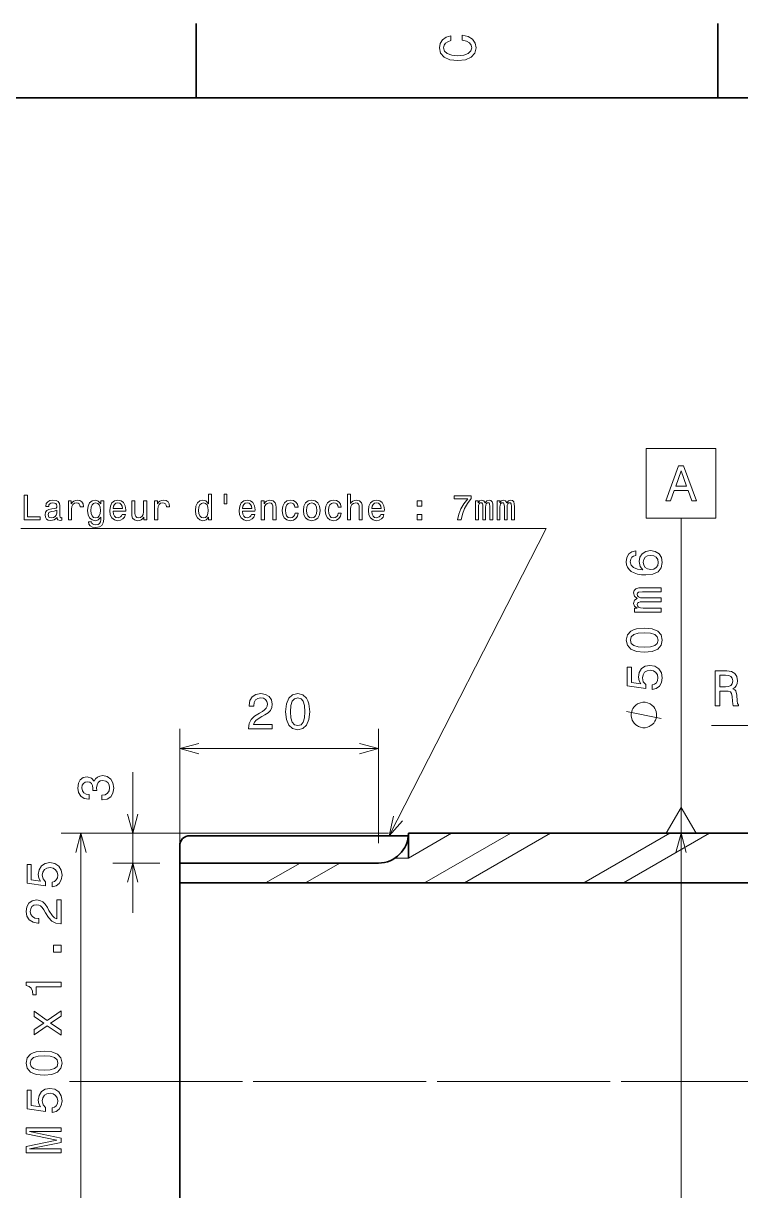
# Model space of a CAD drawing. Extents: x 0 to 420, y 0 to 297.
# Drawn here: x 245.1 to 317.3, y 177 to 294.5 of the extents above; entities that cross this region are included whole.
import ezdxf

# ---------------------------------------------------------------- set-up
doc = ezdxf.new("R2010")
doc.units = 0
doc.linetypes.add('DASHDOT', pattern=[18.5, 12, -3, 0.5, -3])

msp = doc.modelspace()

# ---------------------------------------------------------------- linework, layer by layer
at = {"color": 7, "lineweight": 35, "ltscale": 0.1875}
for p, q in [((262.5, 287), (262.5, 294.5)), ((315, 287), (315, 294.5))]:
    msp.add_line(p, q, dxfattribs=at)
at = {"color": 7, "lineweight": 35}
for p, q in [((410, 287), (10, 287)), ((261.864014, 212.73082), (283.853882, 212.73082)), ((283.864014, 212.977036), (328.864014, 212.977036)), ((280.864014, 209.977036), (260.864014, 209.977036)), ((260.864014, 170.425385), (260.864014, 207.977036)), ((260.864014, 207.977036), (371.864014, 207.977036))]:
    msp.add_line(p, q, dxfattribs=at)
at = {"color": 7, "lineweight": 13}
for p, q in [((311.310303, 215.575104), (311.307068, 244.690536)), ((311.310577, 162.977036), (311.310577, 241.713654)), ((260.864014, 221.502731), (280.864014, 221.502731)), ((281.864014, 212.977036), (254.130127, 212.977036))]:
    msp.add_line(p, q, dxfattribs=at)
at = {"color": 7, "lineweight": 13, "ltscale": 0.288142}
for p, q in [((260.864014, 211.977036), (260.864014, 223.502731)), ((280.864014, 211.977036), (280.864014, 223.502731))]:
    msp.add_line(p, q, dxfattribs=at)
at = {"color": 7, "lineweight": 13, "ltscale": 0.301801}
msp.add_line((326.428894, 223.81366), (314.356842, 223.81366), dxfattribs=at)
at = {"color": 7, "lineweight": 13, "ltscale": 0.353614}
msp.add_line((256.130127, 204.977036), (256.130127, 219.121582), dxfattribs=at)
at = {"color": 214, "lineweight": 13, "ltscale": 0.248547}
msp.add_line((258.864014, 212.977036), (248.92215, 212.977036), dxfattribs=at)
at = {"color": 214, "lineweight": 13}
msp.add_line((250.92215, 162.977036), (250.92215, 212.977036), dxfattribs=at)
at = {"color": 7, "lineweight": 35, "ltscale": 0.0625}
msp.add_line((283.864014, 212.977036), (283.864014, 210.477036), dxfattribs=at)
at = {"color": 7, "lineweight": 13, "ltscale": 0.125}
msp.add_line((283.864014, 210.477036), (288.194153, 212.977036), dxfattribs=at)
at = {"color": 7, "lineweight": 13, "ltscale": 0.25}
for p, q in [((285.505035, 207.977036), (294.165283, 212.977036)), ((289.505035, 207.977036), (298.165283, 212.977036)), ((301.505035, 207.977036), (310.165283, 212.977036)), ((305.505035, 207.977036), (314.165283, 212.977036))]:
    msp.add_line(p, q, dxfattribs=at)
at = {"color": 7, "lineweight": 35, "ltscale": 0.043586}
msp.add_line((260.864014, 211.720459), (260.864014, 209.977036), dxfattribs=at)
at = {"color": 7, "lineweight": 13, "ltscale": 0.033542}
msp.add_line((282.522339, 210.477036), (283.864014, 210.477036), dxfattribs=at)
at = {"color": 7, "lineweight": 13, "ltscale": 0.118347}
msp.add_line((258.864014, 209.977036), (254.130127, 209.977036), dxfattribs=at)
at = {"color": 7, "lineweight": 35, "ltscale": 0.05}
msp.add_line((260.864014, 209.977036), (260.864014, 207.977036), dxfattribs=at)
at = {"color": 7, "lineweight": 13, "ltscale": 0.003034}
msp.add_line((260.864014, 209.916351), (260.969116, 209.977036), dxfattribs=at)
at = {"color": 7, "lineweight": 13, "ltscale": 0.1}
for p, q in [((269.505035, 207.977036), (272.969116, 209.977036)), ((273.505035, 207.977036), (276.969116, 209.977036))]:
    msp.add_line(p, q, dxfattribs=at)
at = {"color": 7, "linetype": 'DASHDOT', "lineweight": 13}
for p, q in [((249.764008, 187.977036), (382.96402, 187.977036)), ((255.164017, 187.977036), (335.564026, 187.977036))]:
    msp.add_line(p, q, dxfattribs=at)
at = {"color": 7, "lineweight": 13}
for points in [[(289.282074, 292.817017), (289.705688, 292.716156), (290.008301, 292.549713), (290.194885, 292.317719), (290.255402, 292.04541), (290.164642, 291.71759), (289.892303, 291.460388), (289.448486, 291.28891), (288.833221, 291.233429), (288.222992, 291.28891), (287.774139, 291.455353), (287.501801, 291.712555), (287.405975, 292.04541), (287.456421, 292.287476), (287.597626, 292.494232), (287.824585, 292.65564), (288.137268, 292.766571), (288.137268, 293.245697), (287.658142, 293.094391), (287.295044, 292.832153), (287.068085, 292.47406), (286.987396, 292.04541), (287.113495, 291.510803), (287.466492, 291.102325), (288.046478, 290.840057), (288.833221, 290.749298), (289.619965, 290.840057), (290.199951, 291.102325), (290.558014, 291.510803), (290.679047, 292.04541), (290.583221, 292.514404), (290.315918, 292.89267), (289.877167, 293.159943), (289.282074, 293.301147)], [(307.806671, 251.690536), (307.806671, 244.690536), (314.806671, 244.690536), (314.806671, 251.690536)], [(309.773529, 246.440536), (310.237518, 246.440536), (310.605652, 247.46936), (312.002625, 247.46936), (312.370789, 246.440536), (312.844849, 246.440536), (311.563873, 249.945587), (311.049469, 249.945587)], [(310.767059, 247.898026), (311.306671, 249.441254), (311.846283, 247.898026)], [(245.217041, 244.508011), (246.823669, 244.508011), (246.823669, 244.810608), (245.548447, 244.810608), (245.548447, 247.008011), (245.217041, 247.008011)], [(263.740082, 244.807007), (263.740082, 244.508011), (264.057098, 244.508011), (264.057098, 247.094467), (263.743683, 247.094467), (263.743683, 246.147064), (263.50235, 246.420837), (263.354645, 246.485672), (263.185333, 246.510895), (262.87915, 246.438843), (262.641388, 246.237122), (262.486481, 245.912903), (262.432465, 245.477036), (262.486481, 245.041153), (262.641388, 244.713348), (262.87915, 244.508011), (263.185333, 244.43956), (263.354645, 244.464783), (263.505951, 244.529617)], [(265.34671, 247.098068), (265.34671, 246.11824), (265.588074, 246.11824), (265.588074, 247.098068)], [(277.731445, 244.508011), (278.048462, 244.508011), (278.048462, 245.624725), (278.080872, 245.880493), (278.185333, 246.06781), (278.347443, 246.18309), (278.563599, 246.226303), (278.736511, 246.190292), (278.844574, 246.093018), (278.89859, 245.930923), (278.916626, 245.714783), (278.916626, 244.508011), (279.233612, 244.508011), (279.233612, 245.779617), (279.219208, 246.035385), (279.154358, 246.247925), (278.941833, 246.442444), (278.610413, 246.510895), (278.430298, 246.485672), (278.275391, 246.417236), (278.145721, 246.309158), (278.048462, 246.161469), (278.048462, 247.094467), (277.731445, 247.094467)], [(288.819336, 244.508011), (289.183167, 244.508011), (289.302063, 245.102386), (289.510986, 245.65715), (289.806366, 246.172272), (290.191833, 246.654984), (290.191833, 246.953979), (288.477112, 246.953979), (288.477112, 246.62616), (289.846008, 246.62616), (289.449738, 246.139862), (289.150757, 245.631927), (288.941833, 245.091583)], [(248.520355, 244.760178), (248.520355, 244.749359), (248.538361, 244.626892), (248.592407, 244.540436), (248.819351, 244.471985), (248.995865, 244.500809), (248.995865, 244.745758), (248.920212, 244.734955), (248.819351, 244.781784), (248.801331, 244.925873), (248.801331, 245.927322), (248.758102, 246.18309), (248.632019, 246.363205), (248.412277, 246.471268), (248.102493, 246.510895), (247.799896, 246.467667), (247.576553, 246.345184), (247.436066, 246.154266), (247.389236, 245.9021), (247.389236, 245.880493), (247.673813, 245.880493), (247.699036, 246.031784), (247.778275, 246.139862), (247.907959, 246.204697), (248.091675, 246.229919), (248.268188, 246.211899), (248.394272, 246.157867), (248.469925, 246.064209), (248.495132, 245.934525), (248.480728, 245.783234), (248.423096, 245.707581), (248.278992, 245.671555), (248.00882, 245.642731), (247.699036, 245.577896), (247.479294, 245.462616), (247.349609, 245.282501), (247.309982, 245.01593), (247.346008, 244.778183), (247.457672, 244.601669), (247.637787, 244.490005), (247.886353, 244.450378), (248.221359, 244.526016)], [(249.658676, 244.508011), (249.975677, 244.508011), (249.975677, 245.613922), (250.008102, 245.880493), (250.105362, 246.071411), (250.26387, 246.186691), (250.47641, 246.226303), (250.634903, 246.201096), (250.753784, 246.129044), (250.825836, 246.006577), (250.851044, 245.840866), (251.171646, 245.840866), (251.128418, 246.132645), (251.009552, 246.341583), (250.811417, 246.467667), (250.541245, 246.510895), (250.357529, 246.482071), (250.199036, 246.410034), (250.058533, 246.287552), (249.946869, 246.121841), (249.946869, 246.442444), (249.658676, 246.442444)], [(253.214157, 244.594467), (253.214157, 246.442444), (252.91156, 246.442444), (252.91156, 246.129044), (252.66301, 246.413635), (252.511703, 246.485672), (252.342407, 246.510895), (252.036209, 246.438843), (251.798447, 246.237122), (251.643555, 245.912903), (251.589523, 245.477036), (251.643555, 245.037552), (251.798447, 244.713348), (252.036209, 244.508011), (252.342407, 244.43956), (252.515305, 244.464783), (252.659409, 244.529617), (252.91156, 244.803406), (252.91156, 244.529617), (252.882751, 244.313492), (252.803497, 244.158585), (252.652191, 244.068527), (252.425247, 244.036102), (252.227127, 244.057724), (252.086639, 244.111755), (252.003784, 244.205414), (251.978561, 244.331497), (251.672379, 244.331497), (251.672379, 244.317093), (251.719208, 244.086548), (251.863297, 243.913635), (252.093842, 243.801956), (252.407242, 243.762329), (252.781876, 243.816376), (253.030441, 243.967667), (253.170929, 244.230637)], [(251.917328, 245.477036), (251.949753, 245.797638), (252.047012, 246.035385), (252.198303, 246.175873), (252.40004, 246.226303), (252.612579, 246.175873), (252.771072, 246.035385), (252.868332, 245.797638), (252.904358, 245.477036), (252.868332, 245.149216), (252.771072, 244.91507), (252.612579, 244.770981), (252.40004, 244.724152), (252.198303, 244.770981), (252.047012, 244.91507), (251.949753, 245.152817)], [(254.154358, 245.383377), (255.422363, 245.383377), (255.42598, 245.531067), (255.368332, 245.945328), (255.209839, 246.255127), (254.957672, 246.442444), (254.622665, 246.510895), (254.294846, 246.438843), (254.042694, 246.237122), (253.880585, 245.909302), (253.822952, 245.477036), (253.876984, 245.033951), (254.039093, 244.709747), (254.287643, 244.508011), (254.611847, 244.43956), (254.892838, 244.486404), (255.123383, 244.608871), (255.292694, 244.803406), (255.389954, 245.062759), (255.076553, 245.062759), (255.011703, 244.918671), (254.918045, 244.810608), (254.651474, 244.724152), (254.446152, 244.763779), (254.291245, 244.889862), (254.190384, 245.095184), (254.154358, 245.372559)], [(254.154358, 245.649948), (254.193985, 245.898499), (254.291245, 246.082214), (254.438934, 246.193893), (254.633469, 246.233521), (254.824387, 246.193893), (254.972076, 246.082214), (255.062134, 245.898499), (255.094559, 245.649948)], [(257.536926, 246.442444), (257.21991, 246.442444), (257.21991, 245.325729), (257.183899, 245.066376), (257.079437, 244.879044), (256.917328, 244.763779), (256.704803, 244.727753), (256.535492, 244.756577), (256.427429, 244.843033), (256.36618, 244.990723), (256.351776, 245.199646), (256.351776, 246.442444), (256.03476, 246.442444), (256.03476, 245.170837), (256.045563, 244.91507), (256.114014, 244.70253), (256.322937, 244.508011), (256.657959, 244.43956), (256.838074, 244.464783), (256.992981, 244.529617), (257.126251, 244.641296), (257.234344, 244.803406), (257.234344, 244.508011), (257.536926, 244.508011)], [(258.333038, 244.508011), (258.650024, 244.508011), (258.650024, 245.613922), (258.682465, 245.880493), (258.779724, 246.071411), (258.938232, 246.186691), (259.150757, 246.226303), (259.309265, 246.201096), (259.428131, 246.129044), (259.500183, 246.006577), (259.525391, 245.840866), (259.846008, 245.840866), (259.802765, 246.132645), (259.683899, 246.341583), (259.485779, 246.467667), (259.215607, 246.510895), (259.031891, 246.482071), (258.873383, 246.410034), (258.73288, 246.287552), (258.621216, 246.121841), (258.621216, 246.442444), (258.333038, 246.442444)], [(263.23938, 246.226303), (263.448303, 246.175873), (263.606812, 246.035385), (263.70047, 245.801239), (263.736481, 245.477036), (263.70047, 245.149216), (263.606812, 244.91507), (263.448303, 244.770981), (263.23938, 244.724152), (263.04126, 244.770981), (262.889954, 244.91507), (262.789093, 245.152817), (262.756653, 245.477036), (262.789093, 245.797638), (262.889954, 246.031784), (263.04126, 246.175873)], [(267.165894, 245.383377), (268.433899, 245.383377), (268.4375, 245.531067), (268.379852, 245.945328), (268.221375, 246.255127), (267.969208, 246.442444), (267.634186, 246.510895), (267.306366, 246.438843), (267.05423, 246.237122), (266.89212, 245.909302), (266.834473, 245.477036), (266.888519, 245.033951), (267.050629, 244.709747), (267.299164, 244.508011), (267.623383, 244.43956), (267.904358, 244.486404), (268.134918, 244.608871), (268.30423, 244.803406), (268.401489, 245.062759), (268.088074, 245.062759), (268.023224, 244.918671), (267.929565, 244.810608), (267.662994, 244.724152), (267.457672, 244.763779), (267.302765, 244.889862), (267.201904, 245.095184), (267.165894, 245.372559)], [(267.165894, 245.649948), (267.205505, 245.898499), (267.302765, 246.082214), (267.45047, 246.193893), (267.644989, 246.233521), (267.835907, 246.193893), (267.983612, 246.082214), (268.073669, 245.898499), (268.106079, 245.649948)], [(269.057098, 244.508011), (269.374115, 244.508011), (269.374115, 245.624725), (269.406525, 245.880493), (269.510986, 246.06781), (269.673096, 246.18309), (269.889221, 246.226303), (270.062134, 246.190292), (270.170227, 246.093018), (270.224243, 245.930923), (270.242249, 245.714783), (270.242249, 244.508011), (270.559265, 244.508011), (270.559265, 245.779617), (270.544861, 246.035385), (270.480011, 246.247925), (270.267487, 246.442444), (269.936066, 246.510895), (269.75235, 246.485672), (269.597443, 246.417236), (269.464172, 246.301956), (269.35968, 246.147064), (269.35968, 246.442444), (269.057098, 246.442444)], [(272.457672, 245.801239), (272.771088, 245.801239), (272.706238, 246.089417), (272.551331, 246.316376), (272.309998, 246.456863), (271.996582, 246.510895), (271.650757, 246.438843), (271.387787, 246.237122), (271.222076, 245.909302), (271.164459, 245.469833), (271.218475, 245.033951), (271.380585, 244.709747), (271.636353, 244.508011), (271.985779, 244.43956), (272.295563, 244.493607), (272.536926, 244.644897), (272.702637, 244.882645), (272.774689, 245.199646), (272.472076, 245.199646), (272.41806, 244.997925), (272.3172, 244.846634), (272.173096, 244.75296), (271.996582, 244.724152), (271.776855, 244.770981), (271.618347, 244.91507), (271.521088, 245.149216), (271.488647, 245.480637), (271.521088, 245.80484), (271.621948, 246.038986), (271.784058, 246.18309), (271.996582, 246.233521), (272.183899, 246.201096), (272.324402, 246.11824), (272.41806, 245.981354)], [(273.300629, 245.473434), (273.358246, 245.033951), (273.523956, 244.709747), (273.786926, 244.508011), (274.139954, 244.43956), (274.48938, 244.508011), (274.75235, 244.706131), (274.91806, 245.03035), (274.979279, 245.473434), (274.91806, 245.912903), (274.75235, 246.240723), (274.48938, 246.438843), (274.139954, 246.510895), (273.786926, 246.438843), (273.523956, 246.237122), (273.358246, 245.912903)], [(273.624817, 245.477036), (273.657257, 245.801239), (273.758118, 246.035385), (273.920227, 246.179474), (274.139954, 246.229919), (274.356079, 246.179474), (274.518188, 246.038986), (274.619049, 245.801239), (274.65509, 245.477036), (274.619049, 245.149216), (274.518188, 244.911469), (274.356079, 244.76738), (274.139954, 244.720551), (273.920227, 244.76738), (273.758118, 244.911469), (273.657257, 245.149216)], [(276.794861, 245.801239), (277.108246, 245.801239), (277.043396, 246.089417), (276.888519, 246.316376), (276.647156, 246.456863), (276.333771, 246.510895), (275.987946, 246.438843), (275.724976, 246.237122), (275.559265, 245.909302), (275.501617, 245.469833), (275.555664, 245.033951), (275.717773, 244.709747), (275.973541, 244.508011), (276.322937, 244.43956), (276.632751, 244.493607), (276.874115, 244.644897), (277.039795, 244.882645), (277.111847, 245.199646), (276.809265, 245.199646), (276.755219, 244.997925), (276.654358, 244.846634), (276.510284, 244.75296), (276.333771, 244.724152), (276.114014, 244.770981), (275.955505, 244.91507), (275.858246, 245.149216), (275.825836, 245.480637), (275.858246, 245.80484), (275.959106, 246.038986), (276.121216, 246.18309), (276.333771, 246.233521), (276.521088, 246.201096), (276.66156, 246.11824), (276.755219, 245.981354)], [(280.177429, 245.383377), (281.445435, 245.383377), (281.449036, 245.531067), (281.391388, 245.945328), (281.23291, 246.255127), (280.980743, 246.442444), (280.645721, 246.510895), (280.317902, 246.438843), (280.065735, 246.237122), (279.903656, 245.909302), (279.846008, 245.477036), (279.900024, 245.033951), (280.062134, 244.709747), (280.310699, 244.508011), (280.634918, 244.43956), (280.915894, 244.486404), (281.146423, 244.608871), (281.315735, 244.803406), (281.413025, 245.062759), (281.099609, 245.062759), (281.03476, 244.918671), (280.941101, 244.810608), (280.67453, 244.724152), (280.469208, 244.763779), (280.314301, 244.889862), (280.21344, 245.095184), (280.177429, 245.372559)], [(280.177429, 245.649948), (280.217041, 245.898499), (280.314301, 246.082214), (280.462006, 246.193893), (280.656525, 246.233521), (280.847443, 246.193893), (280.995148, 246.082214), (281.085205, 245.898499), (281.117615, 245.649948)], [(284.734344, 245.905701), (285.231445, 245.905701), (285.231445, 246.442444), (284.734344, 246.442444)], [(290.616882, 244.508011), (290.908691, 244.508011), (290.908691, 245.801239), (290.926697, 245.995758), (290.980713, 246.136246), (291.063568, 246.219101), (291.171661, 246.251526), (291.258118, 246.222702), (291.315735, 246.150665), (291.344543, 246.028183), (291.355377, 245.866074), (291.355377, 244.508011), (291.62915, 244.508011), (291.62915, 245.801239), (291.647156, 245.992157), (291.701172, 246.132645), (291.787659, 246.219101), (291.895721, 246.251526), (291.982178, 246.222702), (292.039795, 246.150665), (292.075836, 245.866074), (292.075836, 244.508011), (292.367615, 244.508011), (292.367615, 245.844467), (292.349609, 246.121841), (292.291962, 246.334381), (292.176697, 246.464066), (291.98938, 246.510895), (291.769623, 246.438843), (291.600311, 246.229919), (291.467041, 246.435242), (291.243683, 246.510895), (291.038361, 246.438843), (290.897888, 246.237122), (290.897888, 246.442444), (290.616882, 246.442444)], [(292.785492, 244.508011), (293.077271, 244.508011), (293.077271, 245.801239), (293.095276, 245.995758), (293.149323, 246.136246), (293.232178, 246.219101), (293.34024, 246.251526), (293.426697, 246.222702), (293.484314, 246.150665), (293.513153, 246.028183), (293.523956, 245.866074), (293.523956, 244.508011), (293.797729, 244.508011), (293.797729, 245.801239), (293.815735, 245.992157), (293.869781, 246.132645), (293.956238, 246.219101), (294.064301, 246.251526), (294.150757, 246.222702), (294.208405, 246.150665), (294.244415, 245.866074), (294.244415, 244.508011), (294.536194, 244.508011), (294.536194, 245.844467), (294.518188, 246.121841), (294.460541, 246.334381), (294.345276, 246.464066), (294.157959, 246.510895), (293.938232, 246.438843), (293.768921, 246.229919), (293.63562, 246.435242), (293.412292, 246.510895), (293.20694, 246.438843), (293.066467, 246.237122), (293.066467, 246.442444), (292.785492, 246.442444)], [(248.484329, 245.185242), (248.441101, 244.997925), (248.325836, 244.853836), (248.152924, 244.760178), (247.940384, 244.727753), (247.803497, 244.745758), (247.706238, 244.803406), (247.644989, 244.904266), (247.626984, 245.044754), (247.641388, 245.170837), (247.699036, 245.260895), (247.929581, 245.361755), (248.221359, 245.404984), (248.484329, 245.49144)], [(284.734344, 244.508011), (285.231445, 244.508011), (285.231445, 245.044754), (284.734344, 245.044754)], [(306.753662, 241.406021), (306.345154, 241.310196), (306.042572, 241.088303), (305.850922, 240.745361), (305.78537, 240.301559), (305.820679, 240.003998), (305.916473, 239.746796), (306.072815, 239.519852), (306.294739, 239.328217), (306.572113, 239.17691), (306.910004, 239.065964), (307.308411, 238.995361), (307.757263, 238.975189), (308.473389, 239.055878), (308.992859, 239.302994), (309.305542, 239.701416), (309.411438, 240.246078), (309.320679, 240.735275), (309.083618, 241.108475), (308.710449, 241.35054), (308.236359, 241.436279), (307.757263, 241.35054), (307.389099, 241.118561), (307.157104, 240.760483), (307.076416, 240.316681), (307.177307, 239.837585), (307.464752, 239.479507), (306.910004, 239.555161), (306.511597, 239.716537), (306.274567, 239.963654), (306.193848, 240.306595), (306.234222, 240.558762), (306.340118, 240.750397), (306.516632, 240.87648), (306.753662, 240.942047)], [(308.241425, 240.947083), (308.559143, 240.891617), (308.801208, 240.750397), (308.962585, 240.523453), (309.013031, 240.241028), (308.962585, 239.943481), (308.806244, 239.716537), (308.564178, 239.570282), (308.24646, 239.524902), (307.933777, 239.575333), (307.696747, 239.716537), (307.545441, 239.948532), (307.48996, 240.2612), (307.545441, 240.533539), (307.691711, 240.750397), (307.928741, 240.891617)], [(309.310577, 235.239166), (309.310577, 235.647659), (307.500061, 235.647659), (307.227722, 235.672882), (307.031036, 235.748535), (306.915039, 235.864517), (306.869659, 236.015823), (306.910004, 236.136856), (307.010864, 236.217545), (307.182343, 236.257904), (307.409271, 236.273026), (309.310577, 236.273026), (309.310577, 236.656311), (307.500061, 236.656311), (307.232758, 236.681519), (307.036072, 236.757172), (306.915039, 236.878204), (306.869659, 237.02951), (306.910004, 237.150543), (307.010864, 237.231232), (307.409271, 237.281677), (309.310577, 237.281677), (309.310577, 237.69017), (307.439545, 237.69017), (307.051208, 237.664948), (306.753662, 237.584259), (306.572113, 237.422882), (306.506531, 237.160629), (306.607422, 236.852997), (306.899902, 236.615967), (306.612457, 236.429367), (306.506531, 236.116684), (306.607422, 235.829224), (306.889832, 235.632538), (306.602356, 235.632538), (306.602356, 235.239166)], [(307.600922, 231.208191), (308.3927, 231.283829), (308.95755, 231.520859), (309.300476, 231.899109), (309.411438, 232.423599), (309.300476, 232.943054), (308.95755, 233.321289), (308.3927, 233.553284), (307.600922, 233.633972), (306.814178, 233.553284), (306.501495, 233.457458), (306.244293, 233.321289), (305.901367, 232.943054), (305.78537, 232.423599), (305.901367, 231.899109), (306.249329, 231.520859), (306.814178, 231.283829)], [(307.600922, 231.692337), (306.990692, 231.732681), (306.551941, 231.858765), (306.294739, 232.085709), (306.203949, 232.423599), (306.294739, 232.756454), (306.551941, 232.983398), (306.990692, 233.109482), (307.600922, 233.149826), (308.216187, 233.109482), (308.654968, 232.983398), (308.91217, 232.756454), (308.997894, 232.423599), (308.91217, 232.085709), (308.654968, 231.858765), (308.216187, 231.732681)], [(308.397766, 227.436859), (308.81131, 227.547806), (309.134064, 227.794922), (309.335785, 228.158035), (309.411438, 228.622009), (309.320679, 229.131378), (309.073547, 229.5298), (308.680176, 229.781952), (308.175842, 229.877777), (307.706818, 229.792053), (307.338684, 229.549973), (307.101654, 229.171722), (307.0159, 228.682541), (307.076416, 228.304291), (307.242859, 228.01178), (306.299774, 228.153), (306.299774, 229.686142), (305.88623, 229.686142), (305.88623, 227.815094), (307.742126, 227.53772), (307.742126, 227.941177), (307.505096, 228.233688), (307.419373, 228.606888), (307.474854, 228.929657), (307.63623, 229.176773), (307.883331, 229.333115), (308.20108, 229.38858), (308.518799, 229.333115), (308.7659, 229.171722), (308.922241, 228.924606), (308.977722, 228.606888), (308.942413, 228.3396), (308.826416, 228.132828), (308.644867, 227.981522), (308.397766, 227.905884)], [(314.750214, 225.81366), (315.219238, 225.81366), (315.219238, 227.291321), (315.698334, 227.291321), (316.051361, 227.276199), (316.273254, 227.205597), (316.394287, 227.039169), (316.444733, 226.741608), (316.46994, 226.28772), (316.500214, 225.990173), (316.56073, 225.81366), (317.090271, 225.81366), (317.090271, 225.909485), (316.974274, 226.05069), (316.933929, 226.312943), (316.898621, 226.877777), (316.812897, 227.296371), (316.696899, 227.42749), (316.51532, 227.523315), (316.717072, 227.649399), (316.858276, 227.825912), (316.949036, 228.047806), (316.979309, 228.315094), (316.908691, 228.738739), (316.70697, 229.056458), (316.374115, 229.248093), (315.920227, 229.31366), (314.750214, 229.31366)], [(315.789124, 228.884979), (316.096741, 228.854721), (316.313599, 228.758911), (316.449768, 228.582397), (316.495148, 228.305023), (316.444733, 228.012512), (316.308563, 227.835999), (316.076569, 227.745209), (315.75885, 227.720001), (315.219238, 227.720001), (315.219238, 228.884979)], [(267.765442, 223.502731), (270.171082, 223.502731), (270.171082, 223.936447), (268.269775, 223.936447), (268.375671, 224.173477), (268.557251, 224.370163), (269.117035, 224.728241), (269.414581, 224.879532), (269.747437, 225.09639), (269.984467, 225.348557), (270.120636, 225.646103), (270.171082, 225.984009), (270.085327, 226.407623), (269.848297, 226.740479), (269.485199, 226.952301), (269.016174, 227.027954), (268.532013, 226.942215), (268.163879, 226.705185), (267.926819, 226.326935), (267.84613, 225.827667), (267.84613, 225.75705), (268.305084, 225.75705), (268.305084, 225.797394), (268.350464, 226.140335), (268.486633, 226.392502), (268.703491, 226.553879), (268.990967, 226.60936), (269.283447, 226.558929), (269.500305, 226.432846), (269.641541, 226.23616), (269.691956, 225.989044), (269.656677, 225.75705), (269.560852, 225.560364), (269.399475, 225.388901), (269.177551, 225.23761), (268.880005, 225.076218), (268.385773, 224.763535), (268.037781, 224.430695), (267.831024, 224.027222), (267.765442, 223.517853)], [(271.516602, 225.212387), (271.592255, 224.420593), (271.829285, 223.855759), (272.20752, 223.512817), (272.732025, 223.401871), (273.251465, 223.512817), (273.62973, 223.855759), (273.861694, 224.420593), (273.942383, 225.212387), (273.861694, 225.99913), (273.765869, 226.311813), (273.62973, 226.569016), (273.251465, 226.911957), (272.732025, 227.027954), (272.20752, 226.911957), (271.829285, 226.563965), (271.592255, 225.99913)], [(272.000763, 225.212387), (272.041107, 225.822617), (272.167175, 226.261383), (272.394135, 226.518585), (272.732025, 226.60936), (273.06488, 226.518585), (273.291809, 226.261383), (273.417908, 225.822617), (273.458252, 225.212387), (273.417908, 224.597107), (273.291809, 224.158356), (273.06488, 223.901154), (272.732025, 223.815414), (272.394135, 223.901154), (272.167175, 224.158356), (272.041107, 224.597107)], [(307.560577, 226.169571), (307.443909, 226.169571), (307.210571, 226.111237), (307.035583, 226.052902), (306.918915, 225.994568), (306.743896, 225.877899), (306.568909, 225.702896), (306.45224, 225.527893), (306.393921, 225.41124), (306.335571, 225.236237), (306.277252, 225.002899), (306.277252, 224.88623), (306.277252, 224.769562), (306.335571, 224.53624), (306.393921, 224.361237), (306.45224, 224.244568), (306.568909, 224.069565), (306.743896, 223.894562), (306.918915, 223.777893), (307.035583, 223.719574), (307.210571, 223.66124), (307.443909, 223.602905), (307.560577, 223.602905), (307.677246, 223.602905), (307.910583, 223.66124), (308.085571, 223.719574), (308.20224, 223.777893), (308.377258, 223.894562), (308.552246, 224.069565), (308.668915, 224.244568), (308.727234, 224.361237), (308.785583, 224.53624), (308.843903, 224.769562), (308.843903, 224.88623), (308.843903, 225.002899), (308.785583, 225.236237), (308.727234, 225.41124), (308.668915, 225.527893), (308.552246, 225.702896), (308.377258, 225.877899), (308.20224, 225.994568), (308.085571, 226.052902), (307.910583, 226.111237), (307.677246, 226.169571)], [(253.030701, 216.332687), (253.06601, 216.332687), (253.550156, 216.413376), (253.913269, 216.650406), (254.145264, 217.023605), (254.230988, 217.517838), (254.145264, 218.042343), (253.923355, 218.435715), (253.570328, 218.687866), (253.11644, 218.778656), (252.818878, 218.738312), (252.576813, 218.62735), (252.390213, 218.445801), (252.254044, 218.20372), (251.98172, 218.531525), (251.548004, 218.647522), (251.154633, 218.571869), (250.857071, 218.355011), (250.670471, 218.001984), (250.604919, 217.517838), (250.685608, 217.06395), (250.907501, 216.715973), (251.260529, 216.489029), (251.729553, 216.413376), (251.764862, 216.413376), (251.764862, 216.862228), (251.442078, 216.902573), (251.210098, 217.033691), (251.068878, 217.245514), (251.018463, 217.54306), (251.058807, 217.805298), (251.164703, 217.996948), (251.336182, 218.112946), (251.568176, 218.158325), (251.815277, 218.112946), (251.98172, 217.991913), (252.082581, 217.78009), (252.112839, 217.49263), (252.107788, 217.295944), (252.50621, 217.295944), (252.496124, 217.54306), (252.541504, 217.860779), (252.662537, 218.097809), (252.859222, 218.239029), (253.11644, 218.289459), (253.408936, 218.233978), (253.625793, 218.087723), (253.761963, 217.855743), (253.807358, 217.548096), (253.756927, 217.230377), (253.605621, 216.998383), (253.363556, 216.852142), (253.030701, 216.796661)], [(312.810577, 212.977203), (311.310303, 215.575104), (309.810577, 212.976868)]]:
    msp.add_lwpolyline(points, close=True, dxfattribs=at)
for points in [[(281.948914, 212.73082), (297.741516, 243.657867), (244.864014, 243.657867)], [(309.310577, 224.53624), (305.810577, 225.236237)], [(262.795868, 222.02037), (260.864014, 221.502731), (262.795868, 220.985092)], [(278.932159, 220.985092), (280.864014, 221.502731), (278.932159, 222.02037)], [(255.612488, 214.90889), (256.130127, 212.977036), (256.647766, 214.90889)], [(282.366455, 214.686752), (281.948914, 212.73082), (283.288483, 214.215927)], [(311.828217, 211.045181), (311.310577, 212.977036), (310.792938, 211.045181)], [(256.647766, 208.045181), (256.130127, 209.977036), (255.612488, 208.045181)]]:
    msp.add_lwpolyline(points, dxfattribs=at)
at = {"color": 214, "lineweight": 13}
msp.add_lwpolyline([(251.439789, 211.045181), (250.92215, 212.977036), (250.40451, 211.045181)], dxfattribs=at)
for points in [[(248.009338, 207.574432), (248.422882, 207.685394), (248.745636, 207.93251), (248.947372, 208.295624), (249.023026, 208.759598), (248.932251, 209.268967), (248.68512, 209.667389), (248.291748, 209.91954), (247.78743, 210.015366), (247.31842, 209.929626), (246.950256, 209.687561), (246.713226, 209.309311), (246.627487, 208.820114), (246.688019, 208.441879), (246.854431, 208.149368), (245.911346, 208.290573), (245.911346, 209.823715), (245.497803, 209.823715), (245.497803, 207.952682), (247.353714, 207.675308), (247.353714, 208.078766), (247.116684, 208.371277), (247.030945, 208.744476), (247.086426, 209.06723), (247.247803, 209.314362), (247.494934, 209.470703), (247.812653, 209.526169), (248.130371, 209.470703), (248.377487, 209.309311), (248.533829, 209.062195), (248.589294, 208.744476), (248.554001, 208.477173), (248.438019, 208.270401), (248.256454, 208.11911), (248.009338, 208.043457)], [(248.92215, 203.858597), (248.92215, 206.264206), (248.488434, 206.264206), (248.488434, 204.362915), (248.251404, 204.468826), (248.054718, 204.650375), (247.696655, 205.210175), (247.545349, 205.507721), (247.328491, 205.840576), (247.07634, 206.077606), (246.778778, 206.213776), (246.440887, 206.264206), (246.017258, 206.178482), (245.684402, 205.941437), (245.472595, 205.578339), (245.396942, 205.109314), (245.482666, 204.625168), (245.719711, 204.257004), (246.097946, 204.019974), (246.597229, 203.939285), (246.667831, 203.939285), (246.667831, 204.398224), (246.627487, 204.398224), (246.284546, 204.443604), (246.032379, 204.579773), (245.871002, 204.796631), (245.815521, 205.084091), (245.865967, 205.376602), (245.992035, 205.59346), (246.188721, 205.73468), (246.435852, 205.78511), (246.667831, 205.749802), (246.864517, 205.653976), (247.03598, 205.492599), (247.187286, 205.270691), (247.348663, 204.973145), (247.661346, 204.478912), (247.994202, 204.13092), (248.397659, 203.924149), (248.907028, 203.858597)], [(248.92215, 201.005127), (248.92215, 201.701096), (248.170715, 201.701096), (248.170715, 201.005127)], [(248.92215, 197.526321), (248.92215, 197.985245), (245.396942, 197.985245), (245.396942, 197.642303), (245.704575, 197.551529), (245.911346, 197.36998), (246.032379, 197.09259), (246.072723, 196.709305), (246.430801, 196.709305), (246.430801, 197.526321)], [(248.92215, 193.159882), (247.868134, 193.85585), (248.92215, 194.571991), (248.92215, 195.106567), (247.525177, 194.138275), (246.213943, 195.051102), (246.213943, 194.536682), (247.197372, 193.876022), (246.213943, 193.215363), (246.213943, 192.690872), (247.530228, 193.588562), (248.92215, 192.640442)], [(247.212494, 188.629623), (248.004288, 188.705276), (248.569122, 188.942307), (248.912079, 189.320557), (249.023026, 189.845047), (248.912079, 190.364502), (248.569122, 190.742737), (248.004288, 190.974731), (247.212494, 191.05542), (246.425751, 190.974731), (246.113083, 190.878906), (245.855865, 190.742737), (245.512939, 190.364502), (245.396942, 189.845047), (245.512939, 189.320557), (245.860916, 188.942307), (246.425751, 188.705276)], [(247.212494, 189.113785), (246.602264, 189.154129), (246.163513, 189.280212), (245.906311, 189.507156), (245.815521, 189.845047), (245.906311, 190.177902), (246.163513, 190.404846), (246.602264, 190.53093), (247.212494, 190.571274), (247.827774, 190.53093), (248.266541, 190.404846), (248.523743, 190.177902), (248.609467, 189.845047), (248.523743, 189.507156), (248.266541, 189.280212), (247.827774, 189.154129)], [(248.009338, 184.858307), (248.422882, 184.969254), (248.745636, 185.21637), (248.947372, 185.579483), (249.023026, 186.043457), (248.932251, 186.552826), (248.68512, 186.951248), (248.291748, 187.2034), (247.78743, 187.299225), (247.31842, 187.213486), (246.950256, 186.97142), (246.713226, 186.59317), (246.627487, 186.103973), (246.688019, 185.725739), (246.854431, 185.433228), (245.911346, 185.574448), (245.911346, 187.10759), (245.497803, 187.10759), (245.497803, 185.236542), (247.353714, 184.959167), (247.353714, 185.362625), (247.116684, 185.655136), (247.030945, 186.028336), (247.086426, 186.351105), (247.247803, 186.598221), (247.494934, 186.754562), (247.812653, 186.810028), (248.130371, 186.754562), (248.377487, 186.59317), (248.533829, 186.346054), (248.589294, 186.028336), (248.554001, 185.761047), (248.438019, 185.554276), (248.256454, 185.402969), (248.009338, 185.327316)], [(248.92215, 180.812195), (248.92215, 181.200516), (245.744934, 181.200516), (248.92215, 181.85614), (248.92215, 182.289856), (245.744934, 182.94043), (248.92215, 182.94043), (248.92215, 183.333801), (245.42215, 183.333801), (245.42215, 182.718536), (248.508606, 182.072998), (245.42215, 181.43251), (245.42215, 180.812195)]]:
    msp.add_lwpolyline(points, close=True, dxfattribs=at)
at = {"color": 7, "lineweight": 35}
for centre, radius, start, end in [((261.869873, 211.726563), 1.005065, 90.334108, 180.347952), ((280.864014, 212.977036), 3, 270.000038, 360)]:
    msp.add_arc(centre, radius, start, end, dxfattribs=at)

doc.saveas('drawing.dxf')
